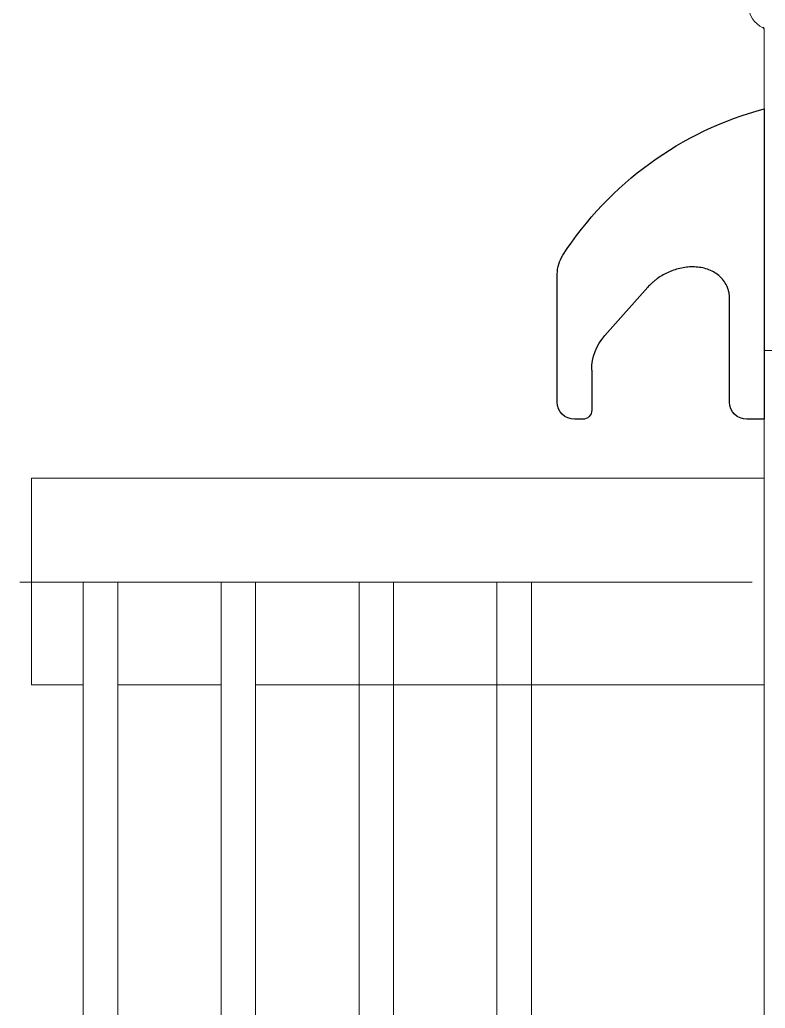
# Model space of a CAD drawing. Header units: millimetres. Extents: x 89051 to 218395, y -330386 to -125649.
# Drawn here: x 92223.5 to 92439.8, y -127211.9 to -126925.2 of the extents above; entities that cross this region are included whole.
import ezdxf

# ---------------------------------------------------------------- set-up
doc = ezdxf.new("R2010")
doc.units = ezdxf.units.MM
doc.header["$LTSCALE"] = 13
for name, pattern in [('1 实线', [0]), ('ACAD_ISO04W100', [30, 24, -3, 0, -3]), ('CENTER', [50.8, 31.75, -6.35, 6.35, -6.35])]:
    doc.linetypes.add(name, pattern=pattern)
doc.layers.get('0').update_dxf_attribs({"color": 1, "linetype": 'CENTER'})
doc.layers.add('几何体', color=7, linetype='Continuous')
doc.layers.add('粗实线', color=4, linetype='Continuous')
doc.layers.add('标注、文本', color=3, linetype='Continuous', lineweight=25)

# ---------------------------------------------------------------- blocks, each defined once
blk = doc.blocks.new('WERWEF')
at = {"layer": '几何体'}
for p, q in [((96038.29, -127762.98), (96038.29, -127852.98)), ((96098.29, -127847.98), (96098.29, -127810.85)), ((96072.03, -127814.69), (96084.51, -127828.72)), ((96048.29, -127847.98), (96048.29, -127818.01)), ((96088.29, -127838.69), (96088.29, -127850.32)), ((96038.29, -127852.98), (96043.29, -127852.98)), ((96090.95, -127852.98), (96093.29, -127852.98))]:
    blk.add_line(p, q, dxfattribs=at)
for centre, radius, start, end in [((96012.67, -127859.65), 100, 32.8347, 75.1544), ((96088.29, -127810.85), 10, 0, 32.8347), ((96073.29, -127838.69), 15, 0, 41.6335), ((96043.29, -127847.98), 5, 270, 0), ((96090.95, -127850.32), 2.66, 180, 270), ((96093.29, -127847.98), 5, 270, 0)]:
    blk.add_arc(centre, radius, start, end, dxfattribs=at)
blk.add_open_spline([(96048.29, -127818.01), (96048.3, -127817.91), (96048.3, -127817.71), (96048.31, -127817.41), (96048.34, -127817.11), (96048.37, -127816.81), (96048.41, -127816.52), (96048.46, -127816.23), (96048.52, -127815.95), (96048.6, -127815.66), (96048.68, -127815.38), (96048.77, -127815.11), (96048.86, -127814.83), (96048.97, -127814.56), (96049.31, -127813.81), (96050.02, -127812.63), (96051.35, -127811.26), (96052.95, -127810.17), (96054.7, -127809.42), (96056.57, -127808.94), (96058.46, -127808.75), (96060.38, -127808.8), (96062.26, -127809.07), (96064.12, -127809.56), (96065.9, -127810.23), (96067.6, -127811.09), (96068.89, -127811.91), (96069.81, -127812.6), (96070.41, -127813.09), (96070.98, -127813.6), (96071.52, -127814.13), (96071.86, -127814.5), (96072.03, -127814.69)], degree=3, knots=[0, 0, 0, 0, 0.0099647, 0.0198382, 0.0296306, 0.039352, 0.049013, 0.0586242, 0.0681964, 0.0777406, 0.0872678, 0.0967892, 0.1063158, 0.1158588, 0.1254292, 0.1874089, 0.2504274, 0.3118188, 0.3757232, 0.4369472, 0.5005615, 0.5621646, 0.6253926, 0.6874144, 0.75015, 0.8124521, 0.8745483, 0.9000528, 0.9253008, 0.950341, 0.9752238, 1, 1, 1, 1], dxfattribs=at)

msp = doc.modelspace()

# ---------------------------------------------------------------- linework, layer by layer
at = {"color": 7, "linetype": '1 实线', "lineweight": 0}
for p, q in [((92439.43, -127657.08), (92439.43, -126927.95)), ((92439.43, -126951.08), (92439.43, -127011.08)), ((92226.93, -127058.1), (92439.43, -127058.1)), ((92226.93, -127058.1), (92226.93, -127118.1)), ((92241.93, -127487.28), (92241.93, -127088.29)), ((92241.93, -127088.29), (92251.93, -127088.29)), ((92251.93, -127487.28), (92251.93, -127088.29)), ((92281.93, -127487.28), (92281.93, -127088.29)), ((92281.93, -127088.29), (92291.93, -127088.29)), ((92291.93, -127487.28), (92291.93, -127088.29)), ((92321.93, -127487.28), (92321.93, -127088.29)), ((92321.93, -127088.29), (92331.93, -127088.29)), ((92331.93, -127487.28), (92331.93, -127088.29)), ((92361.93, -127487.28), (92361.93, -127088.29)), ((92361.93, -127088.29), (92371.93, -127088.29)), ((92371.93, -127487.28), (92371.93, -127088.29)), ((92226.93, -127118.1), (92241.93, -127118.1)), ((92251.93, -127118.1), (92281.93, -127118.1)), ((92291.93, -127118.1), (92439.43, -127118.1))]:
    msp.add_line(p, q, dxfattribs=at)
msp.add_arc((92441.93, -126921.08), 7, 113.5782, 246.4218, dxfattribs=at)
at = {"layer": '标注、文本', "color": 1, "linetype": 'ACAD_ISO04W100', "lineweight": 15}
for p, q in [((92968.43, -127021.08), (92439.43, -127021.08)), ((92223.49, -127088.29), (92435.99, -127088.29))]:
    msp.add_line(p, q, dxfattribs=at)
at = {"layer": '粗实线', "ltscale": 2}
msp.add_arc((92438.93, -126927.95), 0.5, 0, 66.4218, dxfattribs=at)
msp.add_arc((92438.93, -126927.95), 0.5, 0, 66.4218, dxfattribs=at)

# ---------------------------------------------------------------- block references
at = {"layer": '标注、文本', "xscale": -1}
msp.add_blockref('WERWEF', (188477.73, 811.91), dxfattribs=at)

doc.saveas('drawing.dxf')
